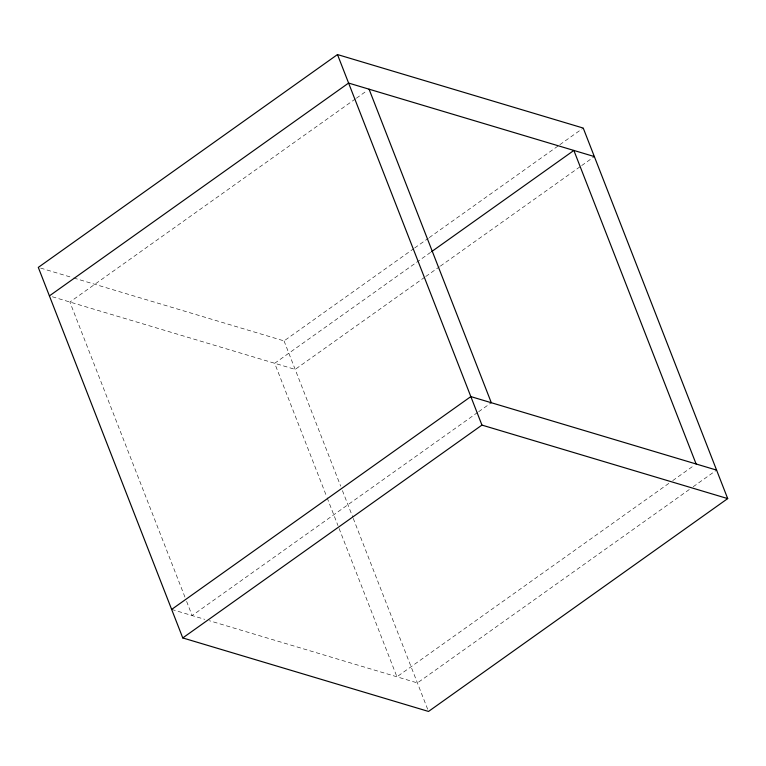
<?xml version="1.0" encoding="UTF-8"?>
<svg xmlns="http://www.w3.org/2000/svg" width="766" height="766" viewBox="0 0 766 766"><rect width="100%" height="100%" fill="white"/><g stroke="black" fill="none" stroke-linecap="round" stroke-linejoin="round"><path stroke-width="0.57" stroke-dasharray="3.83 2.87" d="M355.424 98.9L69.888 302.024L185.2 597.767M356.401 98.201L367.125 90.579M73.737 277.991L284.052 340.908L413.669 248.701M414.645 248.002L428.29 238.303M429.257 237.604L558.874 145.406M559.85 144.707L583.232 128.066M430.616 252.359L274.688 363.285L326.709 496.694M424.785 277.206L295.169 369.404L49.417 295.896M425.752 276.507L439.397 266.807M440.373 266.108L580.705 166.279M581.681 165.58L594.349 156.57M477.668 412.424L192.132 615.558L185.631 598.878M478.645 411.735L491.312 402.715M668.823 483.384L396.932 676.809L338.409 526.721M672.72 480.617L694.159 465.364M689.304 489.512L417.413 682.937L209.377 620.709M693.201 486.736L716.583 470.104M40.588 268.081L72.588 277.656M171.651 609.43L204.8 619.34M284.052 340.908L340.688 486.142M342.421 490.594L352.82 517.28M353.25 518.39L427.667 709.249M327.139 497.814L337.978 525.6"/><path stroke-width="1.15" d="M337.48 54.558L38.3 267.401L182.768 637.934L428.52 711.442L727.7 498.599L583.232 128.066L337.48 54.558L481.948 425.092L727.7 498.599M49.417 295.896L348.587 83.063L594.349 156.57M431.584 251.66L573.868 150.442L696.112 463.976M171.651 609.43L470.831 396.596L716.583 470.104M182.768 637.934L481.948 425.092M369.068 89.191L491.312 402.715"/></g></svg>
